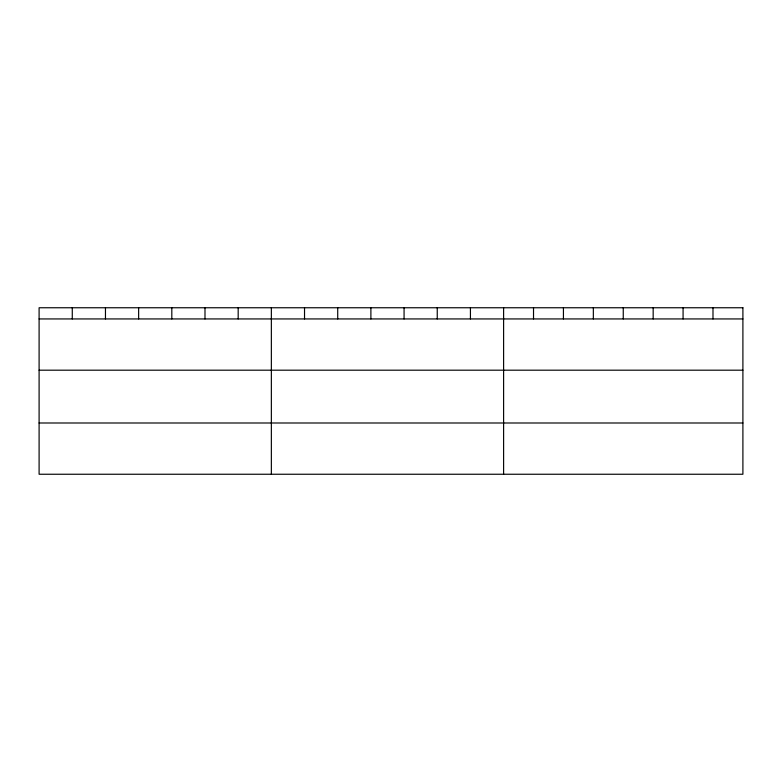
<?xml version="1.0" encoding="UTF-8"?>
<svg xmlns="http://www.w3.org/2000/svg" width="782" height="782" viewBox="0 0 782 782"><rect width="100%" height="100%" fill="white"/><g stroke="black" fill="none" stroke-linecap="round" stroke-linejoin="round"><path stroke-width="1.17" d="M39.1 318.939L742.9 318.939M39.1 370.189L742.9 370.189M39.1 422.994L742.9 422.994M712.989 307.756L712.989 318.939M683.077 307.756L683.077 318.939M653.166 307.756L653.166 318.939M623.254 307.756L623.254 318.939M593.342 307.756L593.342 318.939M563.431 307.756L563.431 318.939M533.519 307.756L533.519 318.939M503.608 307.756L503.608 474.244M470.432 307.756L470.432 318.939M437.246 307.756L437.246 318.939M404.069 307.756L404.069 318.939M370.893 307.756L370.893 318.939M337.716 307.756L337.716 318.939M304.53 307.756L304.53 318.939M271.354 307.756L271.354 474.244M238.178 307.756L238.178 318.939M204.992 307.756L204.992 318.939M171.815 307.756L171.815 318.939M138.639 307.756L138.639 318.939M105.462 307.756L105.462 318.939M72.276 307.756L72.276 318.939M742.9 307.756L39.1 307.756L39.1 474.244L742.9 474.244L742.9 307.756"/></g></svg>
